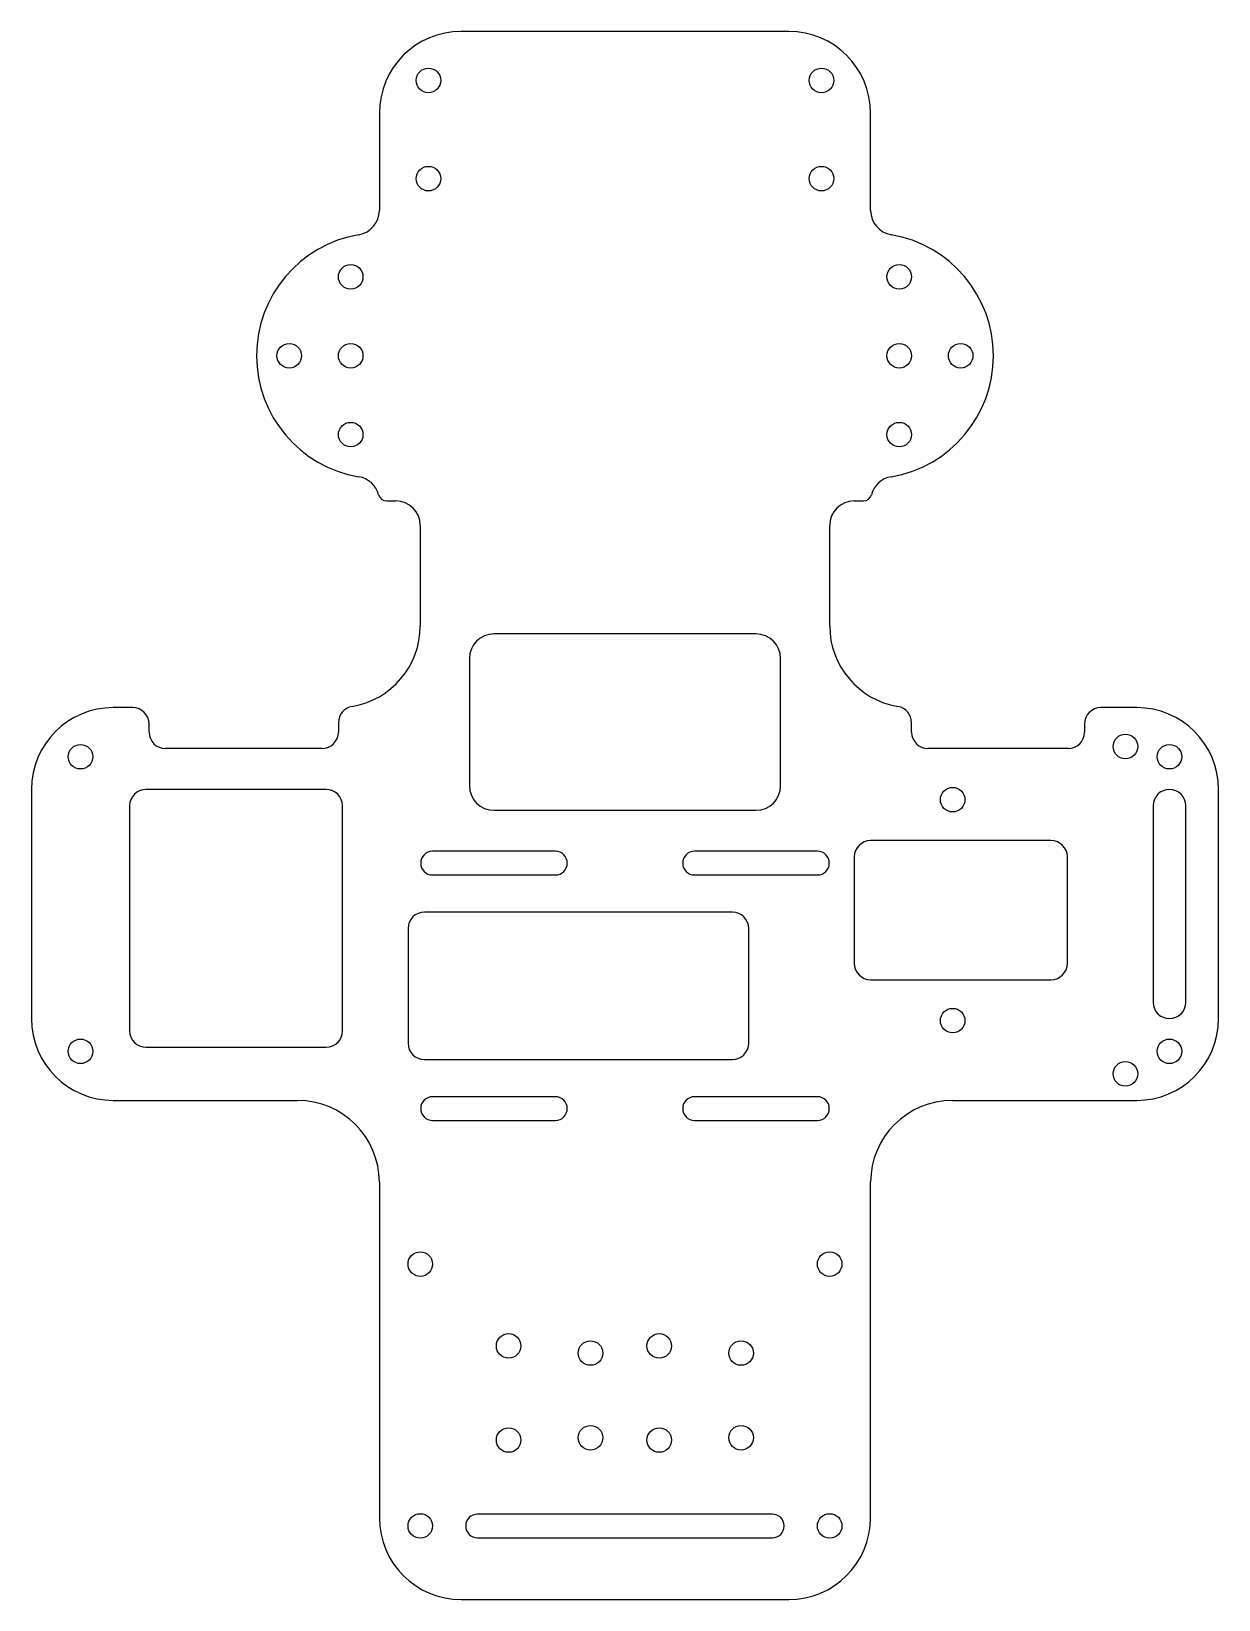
# Model space of a CAD drawing. Header units: millimetres. Extents: x -71 to 74, y -180 to 12.
import ezdxf

# ---------------------------------------------------------------- set-up
doc = ezdxf.new("R2010")
doc.units = ezdxf.units.MM

msp = doc.modelspace()

# ---------------------------------------------------------------- linework, layer by layer
at = {"color": 7, "linetype": 'Continuous', "lineweight": 25}
for p, q in [((21.3, 11.92), (-18.7, 11.92)), ((-28.7, 1.92), (-28.7, -9.97)), ((31.3, -9.97), (31.3, 1.92)), ((-27.82, -45.47), (-26.7, -45.47)), ((29.3, -45.47), (30.43, -45.47)), ((-23.7, -48.47), (-23.7, -60.72)), ((26.3, -60.72), (26.3, -48.47)), ((17.3, -61.72), (-14.7, -61.72)), ((-17.7, -64.72), (-17.7, -80.27)), ((20.3, -80.27), (20.3, -64.72)), ((-58.82, -70.72), (-61.2, -70.72)), ((63.8, -70.72), (59.42, -70.72)), ((-56.82, -73.72), (-56.82, -72.72)), ((-33.7, -72.56), (-33.7, -73.72)), ((36.3, -73.72), (36.3, -72.56)), ((57.42, -72.72), (57.42, -73.72)), ((-35.7, -75.72), (-54.82, -75.72)), ((55.42, -75.72), (38.3, -75.72)), ((-71.2, -80.72), (-71.2, -108.72)), ((-35.2, -80.72), (-57.2, -80.72)), ((73.8, -108.72), (73.8, -80.72)), ((-59.2, -82.72), (-59.2, -110.22)), ((-33.2, -110.22), (-33.2, -82.72)), ((-14.7, -83.27), (17.3, -83.27)), ((65.8, -82.72), (65.8, -106.72)), ((69.8, -106.72), (69.8, -82.72)), ((53.33, -86.97), (31.3, -86.97)), ((-7.2, -88.27), (-22.2, -88.27)), ((24.8, -88.27), (9.8, -88.27)), ((29.3, -88.97), (29.3, -101.97)), ((55.33, -101.97), (55.33, -88.97)), ((-22.2, -91.17), (-7.2, -91.17)), ((9.8, -91.17), (24.8, -91.17)), ((14.42, -95.72), (-23.2, -95.72)), ((-25.2, -97.72), (-25.2, -111.72)), ((16.42, -111.72), (16.42, -97.72)), ((31.3, -103.97), (53.33, -103.97)), ((-57.2, -112.22), (-35.2, -112.22)), ((-23.2, -113.72), (14.42, -113.72)), ((-61.2, -118.72), (-38.7, -118.72)), ((-7.2, -118.27), (-22.2, -118.27)), ((24.8, -118.27), (9.8, -118.27)), ((41.3, -118.72), (63.8, -118.72)), ((-22.2, -121.17), (-7.2, -121.17)), ((9.8, -121.17), (24.8, -121.17)), ((-28.7, -128.72), (-28.7, -169.72)), ((31.3, -169.72), (31.3, -128.72)), ((19.3, -169.27), (-16.7, -169.27)), ((-16.7, -172.17), (19.3, -172.17)), ((-18.7, -179.72), (21.3, -179.72))]:
    msp.add_line(p, q, dxfattribs=at)
for centre in [(-22.7, 5.92), (25.3, 5.92), (-22.7, -6.08), (25.3, -6.08), (-32.2, -18.08), (34.8, -18.08), (-39.7, -27.72), (-32.2, -27.72), (34.8, -27.72), (42.3, -27.72), (-32.2, -37.36), (34.8, -37.36), (62.42, -75.47), (-65.2, -76.72), (67.8, -76.72), (41.32, -81.97), (41.32, -108.97), (-65.2, -112.72), (67.8, -112.72), (62.42, -115.47), (-23.7, -138.72), (26.3, -138.72), (-12.91, -148.72), (5.48, -148.72), (-2.91, -149.59), (15.48, -149.59), (-12.91, -160.22), (-2.91, -159.94), (5.48, -160.22), (15.48, -159.94), (-23.7, -170.72), (26.3, -170.72)]:
    msp.add_circle(centre, 1.5, dxfattribs=at)
for centre, radius, start, end in [((-18.7, 1.92), 10, 90, 180), ((21.3, 1.92), 10, 0, 90), ((-31.7, -9.97), 3, 279.5941, 0), ((34.3, -9.97), 3, 180, 260.4059), ((-28.7, -27.72), 15, 99.5941, 260.4059), ((31.3, -27.72), 15, 279.5941, 80.4059), ((-31.7, -45.47), 3, 14.4775, 80.4059), ((34.3, -45.47), 3, 99.5941, 165.5225), ((-27.82, -44.47), 1, 194.4775, 270), ((-26.7, -48.47), 3, 0, 90), ((29.3, -48.47), 3, 90, 180), ((30.43, -44.47), 1, 270, 345.5225), ((-33.7, -60.72), 10, 279.5941, 0), ((36.3, -60.72), 10, 180, 260.4059), ((-14.7, -64.72), 3, 90, 180), ((17.3, -64.72), 3, 0, 90), ((-61.2, -80.72), 10, 90, 180), ((-58.82, -72.72), 2, 0, 90), ((-31.7, -72.56), 2, 99.5941, 180), ((34.3, -72.56), 2, 0, 80.4059), ((59.42, -72.72), 2, 90, 180), ((63.8, -80.72), 10, 0, 90), ((-54.82, -73.72), 2, 180, 270), ((-35.7, -73.72), 2, 270, 0), ((38.3, -73.72), 2, 180, 270), ((55.42, -73.72), 2, 270, 0), ((-14.7, -80.27), 3, 180, 270), ((17.3, -80.27), 3, 270, 0), ((-57.2, -82.72), 2, 90, 180), ((-35.2, -82.72), 2, 0, 90), ((67.8, -82.72), 2, 0, 180), ((31.3, -88.97), 2, 90, 180), ((53.33, -88.97), 2, 0, 90), ((-22.2, -89.72), 1.45, 90, 270), ((-7.2, -89.72), 1.45, 270, 90), ((9.8, -89.72), 1.45, 90, 270), ((24.8, -89.72), 1.45, 270, 90), ((-23.2, -97.72), 2, 90, 180), ((14.42, -97.72), 2, 0, 90), ((31.3, -101.97), 2, 180, 270), ((53.33, -101.97), 2, 270, 0), ((67.8, -106.72), 2, 180, 0), ((-61.2, -108.72), 10, 180, 270), ((63.8, -108.72), 10, 270, 0), ((-57.2, -110.22), 2, 180, 270), ((-35.2, -110.22), 2, 270, 0), ((-23.2, -111.72), 2, 180, 270), ((14.42, -111.72), 2, 270, 0), ((-38.7, -128.72), 10, 0, 90), ((-22.2, -119.72), 1.45, 90, 270), ((-7.2, -119.72), 1.45, 270, 90), ((9.8, -119.72), 1.45, 90, 270), ((24.8, -119.72), 1.45, 270, 90), ((41.3, -128.72), 10, 90, 180), ((-18.7, -169.72), 10, 180, 270), ((-16.7, -170.72), 1.45, 90, 270), ((19.3, -170.72), 1.45, 270, 90), ((21.3, -169.72), 10, 270, 0)]:
    msp.add_arc(centre, radius, start, end, dxfattribs=at)

doc.saveas('drawing.dxf')
